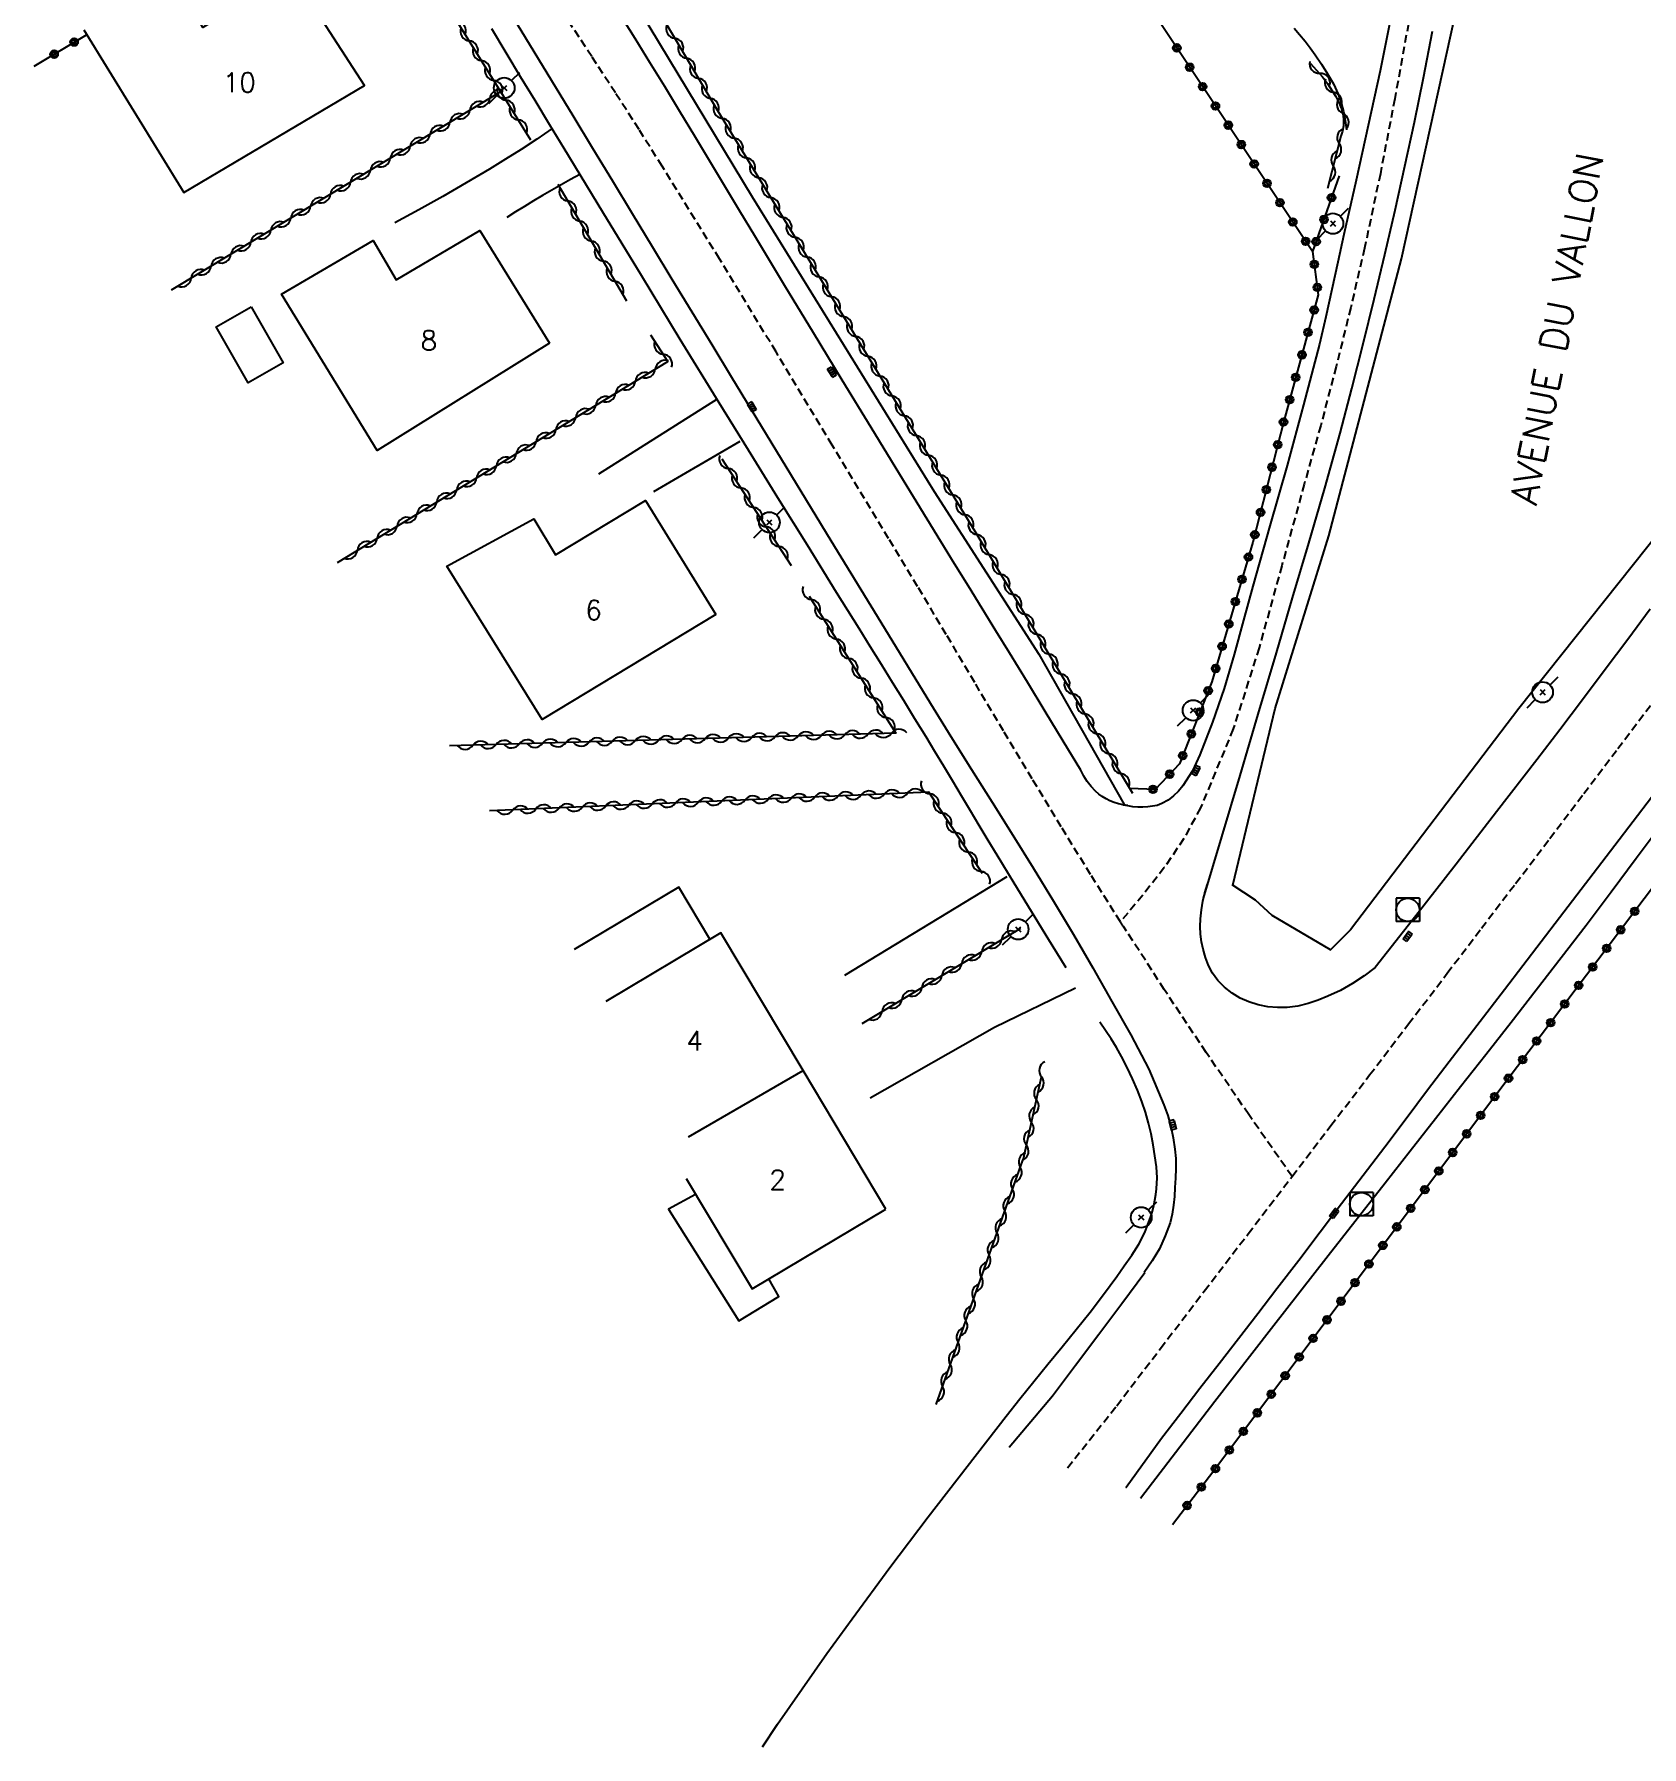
# Model space of a CAD drawing. Header units: millimetres. Extents: x 157000 to 158000, y 155000 to 156000.
# Drawn here: x 157259.8 to 157363.6, y 155006.9 to 155117.4 of the extents above; entities that cross this region are included whole.
import ezdxf
from ezdxf.enums import TextEntityAlignment as Align

# ---------------------------------------------------------------- set-up
doc = ezdxf.new("R2010")
doc.units = ezdxf.units.MM
doc.linetypes.add('DASHED', pattern=[0.75, 0.5, -0.25])
doc.layers.get('0').update_dxf_attribs({"linetype": 'CONTINUOUS'})
for name, color, linetype in [('W0001', 6, 'DASHED'), ('W0008', 7, 'CONTINUOUS'), ('W0014', 7, 'CONTINUOUS'), ('W0017', 7, 'CONTINUOUS'), ('W0101', 7, 'CONTINUOUS'), ('W0104', 1, 'CONTINUOUS'), ('W0211', 2, 'CONTINUOUS'), ('W0310', 3, 'CONTINUOUS'), ('W0323', 7, 'CONTINUOUS'), ('W0330', 7, 'CONTINUOUS'), ('W0401', 7, 'CONTINUOUS'), ('W0420', 7, 'CONTINUOUS'), ('W0473', 7, 'CONTINUOUS'), ('W0989', 7, 'CONTINUOUS'), ('W0991', 7, 'CONTINUOUS'), ('W1102', 7, 'CONTINUOUS')]:
    doc.layers.add(name, color=color, linetype=linetype)
doc.styles.get("Standard").update_dxf_attribs({"font": 'romans.shx', "width": 0.85})

# ---------------------------------------------------------------- blocks, each defined once
blk = doc.blocks.new('T401')
for p, q in [((-0.3, 0.3), (0, 0.3)), ((-0.3, -0.25), (-0.3, 0.3)), ((-0.3, 0.15), (0, 0.15)), ((-0.3, 0), (0, 0)), ((0, 0.3), (0, -0.25)), ((-0.3, -0.15), (0, -0.15)), ((-0.3, -0.25), (-0.3, -0.3)), ((-0.3, -0.3), (0, -0.3)), ((0, -0.3), (0, -0.25))]:
    blk.add_line(p, q)
blk = doc.blocks.new('T420')
for p, q in [((0.75, 0.75), (-0.75, 0.75)), ((-0.75, 0.75), (-0.75, -0.75)), ((0.75, 0.75), (0.75, -0.75)), ((0.75, -0.75), (-0.75, -0.75))]:
    blk.add_line(p, q)
blk.add_ellipse((0, 0), major_axis=(-0.53, 0.53), ratio=1, start_param=3.926991, end_param=10.210176)
blk = doc.blocks.new('T473')
for p, q in [((-0.166667, 0.166667), (0.166667, -0.166667)), ((-0.166667, -0.166667), (0.166667, 0.166667)), ((0.500001, 0.500001), (1.000002, 1.000002)), ((-1.000002, -1.000002), (-0.500001, -0.500001))]:
    blk.add_line(p, q)
blk.add_ellipse((0, 0), major_axis=(0.471405, 0.471405), ratio=1, start_param=5.4977871438, end_param=11.780972451)
blk = doc.blocks.new('t310o')
at = {"color": 0, "linetype": 'Continuous'}
for centre, start, end in [((-0.5, 0.38), 216.8699, 323.1304), ((0.5, -0.37), 36.8699, 143.1303)]:
    blk.add_arc(centre, 0.625, start, end, dxfattribs=at)
blk = doc.blocks.new('t323o')
at = {"color": 0, "linetype": 'Continuous'}
for radius in [0.25, 0.15]:
    blk.add_circle((0, 0), radius, dxfattribs=at)

msp = doc.modelspace()

# ---------------------------------------------------------------- linework, layer by layer
at = {"layer": 'W0001'}
for points in [[(157329.92, 155060.14), (157327.99, 155063.2), (157326.09, 155066.28), (157324.22, 155069.37), (157322.37, 155072.47), (157320.52, 155075.58), (157318.68, 155078.69), (157316.83, 155081.79), (157314.96, 155084.88), (157311.33, 155090.9), (157307.7, 155096.92), (157304.05, 155102.92), (157300.35, 155108.9), (157298.86, 155111.27), (157297.34, 155113.63), (157295.81, 155115.98), (157294.27, 155118.33)], [(157348.5, 155118.09), (157347.62, 155113.25), (157346.69, 155108.42), (157345.67, 155103.61), (157344.78, 155099.78), (157343.84, 155095.97), (157342.84, 155092.17), (157341.78, 155088.39), (157340.33, 155083.12), (157338.87, 155077.83), (157337.2, 155072.59), (157335.09, 155067.5), (157334.01, 155065.51), (157332.75, 155063.64), (157331.36, 155061.86), (157329.92, 155060.14)], [(157340.99, 155043.71), (157343.5, 155046.99), (157346, 155050.27), (157348.51, 155053.55), (157351.01, 155056.83), (157353.21, 155059.73), (157355.42, 155062.62), (157357.62, 155065.52), (157359.82, 155068.42), (157362.02, 155071.32), (157364.22, 155074.23)], [(157340.99, 155043.71), (157338.2, 155047.7), (157335.45, 155051.72), (157332.75, 155055.77), (157330.11, 155059.85), (157330.08, 155059.89), (157330.06, 155059.93), (157330.04, 155059.96), (157330.01, 155060), (157329.99, 155060.03), (157329.97, 155060.07), (157329.94, 155060.11), (157329.92, 155060.14)], [(157326.51, 155024.92), (157329.68, 155028.92), (157332.51, 155032.62), (157335.33, 155036.32), (157338.16, 155040.01), (157340.99, 155043.71)]]:
    msp.add_lwpolyline(points, dxfattribs=at)
at = {"layer": 'W0008'}
for points in [[(157347.39, 155118.6), (157346.67, 155115.06), (157345.91, 155111.53), (157345.12, 155108.01), (157344.34, 155104.49), (157343.95, 155102.72), (157343.57, 155100.95), (157343.18, 155099.18), (157342.76, 155097.42), (157341.74, 155093.5), (157340.67, 155089.59), (157339.57, 155085.7), (157338.46, 155081.81), (157337.85, 155079.6), (157337.25, 155077.39), (157336.61, 155075.19), (157335.86, 155073.02), (157335.46, 155071.97), (157335.05, 155070.91), (157334.56, 155069.88), (157333.95, 155068.92), (157333.66, 155068.58), (157333.34, 155068.27), (157332.99, 155067.99), (157332.6, 155067.77), (157332.3, 155067.66), (157331.99, 155067.6), (157331.68, 155067.56), (157331.37, 155067.55), (157331.04, 155067.55), (157330.72, 155067.57), (157330.4, 155067.62), (157330.08, 155067.68)], [(157335.27, 155061.67), (157336.46, 155065.62), (157337.64, 155069.58), (157338.81, 155073.54), (157339.98, 155077.5), (157341.03, 155081.04), (157342.08, 155084.58), (157343.1, 155088.12), (157344.09, 155091.67), (157344.85, 155094.55), (157345.58, 155097.43), (157346.29, 155100.32), (157346.98, 155103.21), (157347.64, 155106.06), (157348.28, 155108.9), (157348.9, 155111.75), (157349.48, 155114.61), (157350.05, 155117.61)], [(157364.1, 155080.32), (157362.65, 155078.37), (157361.19, 155076.42), (157359.73, 155074.47), (157358.26, 155072.53), (157356.78, 155070.59), (157354.19, 155067.23), (157351.59, 155063.87), (157348.98, 155060.53), (157346.35, 155057.2)], [(157365.37, 155069.72), (157361.81, 155065.07), (157358.25, 155060.41), (157354.69, 155055.76), (157351.13, 155051.1), (157349.74, 155049.27), (157348.35, 155047.44), (157346.97, 155045.61), (157345.58, 155043.78), (157344.19, 155041.95), (157342.81, 155040.12), (157341.42, 155038.29), (157340.02, 155036.47), (157338.78, 155034.85), (157337.54, 155033.24), (157336.3, 155031.63), (157335.05, 155030.02), (157333.81, 155028.41), (157332.57, 155026.8), (157330.28, 155023.63), (157330.28, 155023.63)], [(157346.35, 155057.2), (157345.64, 155056.65), (157344.9, 155056.16), (157344.12, 155055.72), (157343.31, 155055.34), (157342.68, 155055.09), (157342.03, 155054.87), (157341.36, 155054.71), (157340.68, 155054.62), (157340.05, 155054.61), (157339.43, 155054.66), (157338.81, 155054.78), (157338.21, 155054.97), (157337.65, 155055.22), (157337.12, 155055.54), (157336.63, 155055.92), (157336.2, 155056.36), (157335.87, 155056.82), (157335.61, 155057.32), (157335.41, 155057.84), (157335.25, 155058.37), (157335.14, 155058.86), (157335.09, 155059.35), (157335.07, 155059.85), (157335.09, 155060.34), (157335.14, 155060.91), (157335.23, 155061.47), (157335.36, 155062.02), (157335.53, 155062.57)], [(157331.5, 155037.49), (157330.01, 155035.5), (157328.52, 155033.51), (157327.03, 155031.52), (157325.53, 155029.54), (157322.74, 155026.22)]]:
    msp.add_lwpolyline(points, dxfattribs=at)
at = {"layer": 'W0014'}
for points in [[(157267.3, 155171), (157269.82, 155166.81), (157276.79, 155155.64), (157288.19, 155137.43), (157297.74, 155120.86), (157306.16, 155106.93), (157317.91, 155087.91), (157324.65, 155077.41), (157330.16, 155067.71)], [(157288.51, 155122.18), (157291.54, 155117.18), (157294.58, 155112.18), (157295.86, 155110.07), (157297.14, 155107.96), (157298.42, 155105.84), (157299.7, 155103.73), (157300.98, 155101.62), (157302.26, 155099.51), (157303.55, 155097.4), (157304.83, 155095.28), (157308.04, 155090.02), (157311.24, 155084.75), (157314.45, 155079.49), (157317.67, 155074.23), (157318.98, 155072.1), (157320.31, 155069.98), (157321.64, 155067.86), (157322.98, 155065.74), (157324.3, 155063.62), (157325.61, 155061.48), (157326.89, 155059.33), (157328.14, 155057.17), (157329.37, 155055.01), (157330.6, 155052.84), (157331.75, 155050.63), (157332.73, 155048.33), (157332.97, 155047.64), (157333.17, 155046.93), (157333.33, 155046.21), (157333.44, 155045.48), (157333.49, 155044.86), (157333.5, 155044.23), (157333.48, 155043.61), (157333.44, 155042.99), (157333.4, 155042.42), (157333.35, 155041.85), (157333.26, 155041.28), (157333.12, 155040.72), (157332.81, 155039.87), (157332.43, 155039.05), (157331.97, 155038.26), (157331.46, 155037.52)], [(157327.37, 155069.92), (157326.22, 155071.81), (157325.07, 155073.71), (157323.92, 155075.6), (157322.76, 155077.49), (157321.88, 155078.93), (157321, 155080.37), (157320.11, 155081.81), (157319.22, 155083.25), (157318.34, 155084.69), (157317.45, 155086.12), (157316.57, 155087.56), (157315.68, 155089), (157313.83, 155092.05), (157311.97, 155095.09), (157310.12, 155098.14), (157308.27, 155101.19), (157307.3, 155102.8), (157306.34, 155104.4), (157305.37, 155106.01), (157304.4, 155107.62), (157303.43, 155109.22), (157302.47, 155110.83), (157301.49, 155112.43), (157300.52, 155114.04), (157299.56, 155115.6), (157298.6, 155117.15), (157297.63, 155118.71)], [(157326.41, 155057.18), (157325.29, 155058.99), (157324.18, 155060.81), (157323.07, 155062.63), (157321.96, 155064.45), (157321.39, 155065.4), (157320.81, 155066.35), (157320.24, 155067.31), (157319.67, 155068.27), (157319.1, 155069.22), (157318.53, 155070.18), (157317.95, 155071.13), (157317.38, 155072.08), (157316.66, 155073.25), (157315.94, 155074.42), (157315.22, 155075.58), (157314.5, 155076.75), (157313.78, 155077.91), (157313.06, 155079.07), (157312.33, 155080.23), (157311.61, 155081.4), (157309.72, 155084.45), (157307.82, 155087.51), (157305.92, 155090.57), (157304.04, 155093.63), (157301.52, 155097.73), (157299.02, 155101.84), (157296.52, 155105.94), (157294.02, 155110.05), (157293.09, 155111.59), (157292.16, 155113.14), (157291.22, 155114.68), (157290.29, 155116.22), (157289.36, 155117.77)], [(157330.39, 155067.65), (157330.09, 155067.69), (157329.8, 155067.76), (157329.52, 155067.84), (157329.24, 155067.95), (157328.99, 155068.08), (157328.75, 155068.22), (157328.53, 155068.39), (157328.32, 155068.57), (157328.03, 155068.87), (157327.78, 155069.2), (157327.56, 155069.55), (157327.37, 155069.92)], [(157306.83, 155006.91), (157307.8, 155008.36), (157309.38, 155010.65), (157310.98, 155012.92), (157312.61, 155015.17), (157315.04, 155018.47), (157317.52, 155021.75), (157320.03, 155025), (157322.54, 155028.24), (157323.43, 155029.37), (157324.33, 155030.49), (157325.24, 155031.6), (157326.16, 155032.71), (157327.06, 155033.83), (157327.96, 155034.95), (157328.83, 155036.1), (157329.68, 155037.26), (157330.17, 155037.94), (157330.66, 155038.63), (157331.11, 155039.35), (157331.49, 155040.1), (157331.63, 155040.44), (157331.76, 155040.78), (157331.88, 155041.13), (157331.98, 155041.48), (157332.07, 155041.83), (157332.15, 155042.19), (157332.21, 155042.55), (157332.25, 155042.92), (157332.28, 155043.63), (157332.24, 155044.34), (157332.15, 155045.05), (157332.04, 155045.75), (157331.9, 155046.46), (157331.73, 155047.16), (157331.53, 155047.85), (157331.3, 155048.54), (157331.02, 155049.29), (157330.7, 155050.02), (157330.35, 155050.74), (157329.98, 155051.45), (157329.66, 155052.03), (157329.32, 155052.59), (157328.96, 155053.14), (157328.58, 155053.67)]]:
    msp.add_lwpolyline(points, dxfattribs=at)
at = {"layer": 'W0017'}
for points in [[(157341.13, 155117.82), (157341.48, 155117.4), (157341.83, 155116.97), (157342.16, 155116.53), (157342.48, 155116.08), (157342.9, 155115.48), (157343.29, 155114.86), (157343.66, 155114.22), (157343.97, 155113.55), (157344.16, 155113), (157344.32, 155112.43), (157344.43, 155111.85), (157344.5, 155111.26)], [(157293.25, 155111.33), (157292.26, 155110.65), (157291.25, 155109.99), (157290.24, 155109.35), (157289.22, 155108.71), (157287.71, 155107.82), (157286.19, 155106.94), (157284.65, 155106.08), (157283.11, 155105.25)], [(157295.04, 155108.37), (157294.44, 155108.04), (157293.84, 155107.7), (157293.24, 155107.36), (157292.64, 155107.01), (157292.05, 155106.66), (157291.47, 155106.31), (157290.89, 155105.96), (157290.32, 155105.6)], [(157303.89, 155093.86), (157296.25, 155089.02)], [(157299.81, 155087.91), (157305.39, 155091.16)], [(157312.13, 155056.7), (157322.62, 155063.06)], [(157313.77, 155048.79), (157321.8, 155053.34), (157327.01, 155055.89)]]:
    msp.add_lwpolyline(points, dxfattribs=at)
at = {"layer": 'W0101'}
for points in [[(157263.04, 155117.7), (157269.5, 155107.21), (157281.14, 155114.12), (157276.44, 155121.41), (157270.71, 155117.86), (157268.88, 155121.07)], [(157309.45, 155050.55), (157304.14, 155059.44), (157296.72, 155055.01)], [(157314.79, 155041.61), (157309.45, 155050.55)], [(157301.89, 155043.59), (157306.15, 155036.45), (157314.79, 155041.61)]]:
    msp.add_lwpolyline(points, dxfattribs=at)
for points in [[(157293.08, 155097.48), (157281.97, 155090.55), (157275.8, 155100.65), (157281.7, 155104.11), (157283.2, 155101.58), (157288.59, 155104.76)], [(157303.82, 155079.98), (157292.61, 155073.2), (157286.46, 155083.1), (157292.07, 155086.14), (157293.47, 155083.83), (157299.27, 155087.33)]]:
    msp.add_lwpolyline(points, close=True, dxfattribs=at)
at = {"layer": 'W0104'}
msp.add_lwpolyline([(157273.83, 155099.82), (157275.89, 155096.21), (157273.64, 155094.93), (157271.58, 155098.54)], close=True, dxfattribs=at)
for points in [[(157303.43, 155059.02), (157301.42, 155062.39), (157294.67, 155058.36)], [(157302.51, 155042.55), (157300.75, 155041.6), (157305.3, 155034.39), (157307.87, 155035.97), (157307.23, 155037.1)]]:
    msp.add_lwpolyline(points, dxfattribs=at)
at = {"layer": 'W0211'}
msp.add_lwpolyline([(157364.8, 155066.38), (157363.2, 155064.22), (157361.59, 155062.06), (157359.97, 155059.91), (157358.36, 155057.82), (157356.75, 155055.73), (157355.13, 155053.65), (157353.5, 155051.57), (157351.87, 155049.5), (157350.24, 155047.43), (157348.61, 155045.35), (157346.99, 155043.27), (157343.32, 155038.58), (157339.66, 155033.9), (157336, 155029.2), (157331.21, 155022.93)], dxfattribs=at)
at = {"layer": 'W0310'}
for points in [[(157330.73, 155068.42), (157320.55, 155085.34), (157303.94, 155112.47), (157294.7, 155128.14), (157289.26, 155136.85)], [(157282.93, 155124.99), (157291.86, 155110.61)], [(157342.19, 155115.52), (157342.58, 155115.11), (157342.95, 155114.68), (157343.29, 155114.23), (157343.59, 155113.76), (157343.81, 155113.4), (157344.02, 155113.02), (157344.18, 155112.61), (157344.29, 155112.19), (157344.32, 155111.85), (157344.31, 155111.5), (157344.25, 155111.16), (157344.15, 155110.83)], [(157289.93, 155113.71), (157268.67, 155100.9)], [(157344.15, 155110.83), (157343.28, 155107.46)], [(157298.07, 155100.19), (157293.64, 155107.73)], [(157279.41, 155083.34), (157300.72, 155096.3), (157299.63, 155097.99)], [(157308.7, 155083.11), (157304.23, 155090)], [(157309.84, 155081.15), (157315.43, 155072.32), (157286.64, 155071.5)], [(157321.02, 155063.26), (157317.56, 155068.51), (157289.21, 155067.3)], [(157313.25, 155053.59), (157323.5, 155059.74)], [(157323.63, 155044.77), (157323.66, 155044.85), (157324.83, 155050.15)], [(157318.03, 155028.99), (157323.63, 155044.77)]]:
    msp.add_lwpolyline(points, dxfattribs=at)
at = {"layer": 'W0323'}
for points in [[(157344.04, 155108.29), (157342.32, 155103.39), (157331.75, 155119.25), (157321.93, 155133.36), (157310.13, 155151.18)], [(157259.84, 155115.36), (157263.22, 155117.39)], [(157342.32, 155103.39), (157342.68, 155100.61), (157340.46, 155092.45), (157338.47, 155084.64), (157335.81, 155075.64), (157333.73, 155070.33), (157332.17, 155068.68), (157330.52, 155068.74)], [(157399.09, 155068.89), (157393.23, 155076.16), (157383.72, 155087.24), (157368.9, 155068.49), (157354.07, 155048.88), (157335.67, 155024.35), (157333.27, 155021.24)]]:
    msp.add_lwpolyline(points, dxfattribs=at)
at = {"layer": 'W0330'}
for points in [[(157337.17, 155062.51), (157339.9, 155073.91), (157343.36, 155085.06), (157348.05, 155102.93), (157352.31, 155122.29), (157355.23, 155144.08), (157357.28, 155159.23), (157357.85, 155163.56)], [(157422.44, 155164.48), (157422.37, 155163.91), (157421.41, 155161.18), (157417.69, 155156.32), (157408.9, 155144.61), (157398.61, 155130.29), (157388.67, 155117.22), (157380.28, 155106.42), (157369.42, 155091.22), (157355.62, 155073.9), (157344.76, 155059.63), (157343.44, 155058.29)], [(157339.7, 155060.56), (157338.64, 155061.53), (157337.12, 155062.53)], [(157343.48, 155058.33), (157339.7, 155060.56)]]:
    msp.add_lwpolyline(points, dxfattribs=at)
at = {"layer": 'W1102'}
msp.add_lwpolyline([(157302.06, 155046.26), (157309.45, 155050.55)], dxfattribs=at)

# ---------------------------------------------------------------- block references
at = {"layer": 'W0310'}
for p, rotation in [((157287.11, 155118.26), 301.8241736599206), ((157301.17, 155117.16), 120.5270609995473), ((157287.9, 155116.99), 301.8241736599206), ((157288.69, 155115.71), 301.8241736599206), ((157301.94, 155115.87), 120.5270609995473), ((157289.48, 155114.44), 301.8241736599206), ((157302.7, 155114.57), 120.5270609995473), ((157342.78, 155114.89), 310.4747282806377), ((157289.23, 155113.29), 211.0781280790487), ((157290.27, 155113.16), 301.8241736599206), ((157303.46, 155113.28), 120.5270609995473), ((157343.65, 155113.67), 300.7672582988823), ((157287.94, 155112.52), 211.0781280790487), ((157291.07, 155111.89), 301.8241736599206), ((157304.23, 155111.99), 121.4714797501462), ((157344.26, 155112.31), 284.0043143837194), ((157285.37, 155110.97), 211.0781280790487), ((157286.66, 155111.74), 211.0781280790487), ((157305.01, 155110.71), 121.4714797501462), ((157284.09, 155110.19), 211.0781280790487), ((157305.8, 155109.44), 121.4714797501462), ((157344.03, 155110.36), 255.5173877591016), ((157281.52, 155108.64), 211.0781280790487), ((157282.81, 155109.42), 211.0781280790487), ((157343.65, 155108.91), 255.5173877591016), ((157280.24, 155107.87), 211.0781280790487), ((157306.58, 155108.16), 121.4714797501462), ((157278.95, 155107.1), 211.0781280790487), ((157294.27, 155106.66), 120.4134140921584), ((157307.36, 155106.88), 121.4714797501462), ((157276.38, 155105.55), 211.0781280790487), ((157277.67, 155106.32), 211.0781280790487), ((157295.03, 155105.36), 120.4134140921584), ((157308.15, 155105.6), 121.4714797501462), ((157275.1, 155104.77), 211.0781280790487), ((157295.79, 155104.07), 120.4134140921584), ((157308.93, 155104.32), 121.4714797501462), ((157272.53, 155103.22), 211.0781280790487), ((157273.81, 155104), 211.0781280790487), ((157296.55, 155102.78), 120.4134140921584), ((157309.71, 155103.04), 121.4714797501462), ((157271.24, 155102.45), 211.0781280790487), ((157310.49, 155101.76), 121.4714797501462), ((157269.96, 155101.68), 211.0781280790487), ((157297.31, 155101.48), 120.4134140921584), ((157311.28, 155100.48), 121.4714797501462), ((157312.06, 155099.2), 121.4714797501462), ((157312.84, 155097.92), 121.4714797501462), ((157300.42, 155096.77), 122.867204470448), ((157313.63, 155096.64), 121.4714797501462), ((157299.91, 155095.81), 31.30681779491246), ((157314.41, 155095.36), 121.4714797501462), ((157297.35, 155094.25), 31.30681779491246), ((157298.63, 155095.03), 31.30681779491246), ((157315.19, 155094.08), 121.4714797501462), ((157296.07, 155093.47), 31.30681779491246), ((157294.78, 155092.69), 31.30681779491246), ((157315.98, 155092.8), 121.4714797501462), ((157292.22, 155091.13), 31.30681779491246), ((157293.5, 155091.91), 31.30681779491246), ((157316.76, 155091.52), 121.4714797501462), ((157290.94, 155090.35), 31.30681779491246), ((157317.54, 155090.25), 121.4714797501462), ((157288.38, 155088.79), 31.30681779491246), ((157289.66, 155089.57), 31.30681779491246), ((157304.62, 155089.4), 123.0130497497308), ((157318.33, 155088.97), 121.4714797501462), ((157287.1, 155088.02), 31.30681779491246), ((157305.44, 155088.14), 123.0130497497308), ((157319.11, 155087.69), 121.4714797501462), ((157284.53, 155086.46), 31.30681779491246), ((157285.81, 155087.24), 31.30681779491246), ((157306.25, 155086.89), 123.0130497497308), ((157319.89, 155086.41), 121.4714797501462), ((157283.25, 155085.68), 31.30681779491246), ((157307.07, 155085.63), 123.0130497497308), ((157320.67, 155085.13), 121.0518387397805), ((157281.97, 155084.9), 31.30681779491246), ((157307.89, 155084.37), 123.0130497497308), ((157280.69, 155084.12), 31.30681779491246), ((157321.45, 155083.84), 121.0518387397805), ((157322.22, 155082.56), 121.0518387397805), ((157309.98, 155080.93), 302.350992706801), ((157322.99, 155081.27), 121.0518387397805), ((157310.78, 155079.66), 302.350992706801), ((157323.77, 155079.99), 121.0518387397805), ((157324.54, 155078.7), 121.0518387397805), ((157311.58, 155078.39), 302.350992706801), ((157325.32, 155077.42), 121.0518387397805), ((157312.39, 155077.13), 302.350992706801), ((157313.19, 155075.86), 302.350992706801), ((157326.09, 155076.13), 121.0518387397805), ((157313.99, 155074.59), 302.350992706801), ((157326.86, 155074.85), 121.0518387397805), ((157314.79, 155073.32), 302.350992706801), ((157327.64, 155073.56), 121.0518387397805), ((157328.41, 155072.28), 121.0518387397805), ((157288.14, 155071.54), 181.6203661379087), ((157289.64, 155071.59), 181.6203661379087), ((157291.14, 155071.63), 181.6203661379087), ((157292.64, 155071.67), 181.6203661379087), ((157294.14, 155071.71), 181.6203661379087), ((157295.64, 155071.75), 181.6203661379087), ((157297.13, 155071.8), 181.6203661379087), ((157298.63, 155071.84), 181.6203661379087), ((157300.13, 155071.88), 181.6203661379087), ((157301.63, 155071.92), 181.6203661379087), ((157303.13, 155071.97), 181.6203661379087), ((157304.63, 155072.01), 181.6203661379087), ((157306.13, 155072.05), 181.6203661379087), ((157307.63, 155072.09), 181.6203661379087), ((157309.13, 155072.14), 181.6203661379087), ((157310.63, 155072.18), 181.6203661379087), ((157312.13, 155072.22), 181.6203661379087), ((157313.63, 155072.26), 181.6203661379087), ((157315.13, 155072.31), 181.6203661379087), ((157329.18, 155070.99), 121.0518387397805), ((157329.96, 155069.71), 121.0518387397805), ((157308.69, 155068.13), 182.4464229798245), ((157310.19, 155068.2), 182.4464229798245), ((157311.69, 155068.26), 182.4464229798245), ((157313.18, 155068.32), 182.4464229798245), ((157314.68, 155068.39), 182.4464229798245), ((157316.18, 155068.45), 182.4464229798245), ((157317.63, 155068.41), 123.399574703971), ((157290.71, 155067.36), 182.4464229798245), ((157292.2, 155067.43), 182.4464229798245), ((157293.7, 155067.49), 182.4464229798245), ((157295.2, 155067.55), 182.4464229798245), ((157296.7, 155067.62), 182.4464229798245), ((157298.2, 155067.68), 182.4464229798245), ((157299.7, 155067.75), 182.4464229798245), ((157301.2, 155067.81), 182.4464229798245), ((157302.69, 155067.87), 182.4464229798245), ((157304.19, 155067.94), 182.4464229798245), ((157305.69, 155068), 182.4464229798245), ((157307.19, 155068.07), 182.4464229798245), ((157318.45, 155067.16), 123.399574703971), ((157319.28, 155065.9), 123.399574703971), ((157320.1, 155064.65), 123.399574703971), ((157320.93, 155063.4), 123.399574703971), ((157322.25, 155058.99), 30.97526699150895), ((157320.97, 155058.22), 30.97526699150895), ((157318.4, 155056.67), 30.97526699150895), ((157319.68, 155057.45), 30.97526699150895), ((157317.11, 155055.9), 30.97526699150895), ((157315.82, 155055.13), 30.97526699150895), ((157314.54, 155054.36), 30.97526699150895), ((157324.83, 155050.14), 77.47806682188242), ((157324.5, 155048.67), 77.47806682188242), ((157324.18, 155047.21), 77.47806682188242), ((157323.85, 155045.74), 77.47806682188242), ((157323.46, 155044.3), 70.49109333555401), ((157322.96, 155042.89), 70.49109333555401), ((157322.46, 155041.47), 70.49109333555401), ((157321.96, 155040.06), 70.49109333555401), ((157321.45, 155038.64), 70.49109333555401), ((157320.95, 155037.23), 70.49109333555401), ((157320.45, 155035.82), 70.49109333555401), ((157319.95, 155034.4), 70.49109333555401), ((157319.45, 155032.99), 70.49109333555401), ((157318.95, 155031.58), 70.49109333555401), ((157318.45, 155030.16), 70.49109333555401)]:
    msp.add_blockref('t310o', p, dxfattribs=dict(at, rotation=rotation))
at = {"layer": 'W0323'}
for p, rotation in [((157262.41, 155116.91), 30.99127966339537), ((157261.12, 155116.13), 30.99127966339537), ((157333.56, 155116.54), 123.6717262075696), ((157334.39, 155115.29), 123.6717262075696), ((157335.22, 155114.04), 123.6717262075696), ((157336.05, 155112.79), 123.6717262075696), ((157336.88, 155111.55), 123.6717262075696), ((157337.72, 155110.3), 123.6717262075696), ((157338.55, 155109.05), 123.6717262075696), ((157339.38, 155107.8), 123.6717262075696), ((157343.54, 155106.87), 250.6376323424628), ((157340.21, 155106.55), 123.6717262075696), ((157341.04, 155105.3), 123.6717262075696), ((157343.05, 155105.46), 250.6376323424628), ((157341.87, 155104.06), 123.6717262075696), ((157342.55, 155104.04), 250.6376323424628), ((157342.43, 155102.57), 277.5001227021227), ((157342.62, 155101.08), 277.5001227021227), ((157342.42, 155099.62), 254.7335823483503), ((157342.02, 155098.18), 254.7335823483503), ((157341.63, 155096.73), 254.7335823483503), ((157341.23, 155095.28), 254.7335823483503), ((157340.84, 155093.84), 254.7335823483503), ((157340.44, 155092.39), 255.6948613460517), ((157340.07, 155090.93), 255.6948613460517), ((157339.7, 155089.48), 255.6948613460517), ((157339.33, 155088.03), 255.6948613460517), ((157338.96, 155086.57), 255.6948613460517), ((157338.59, 155085.12), 255.6948613460517), ((157338.18, 155083.68), 253.5281466126284), ((157337.76, 155082.24), 253.5281466126284), ((157337.33, 155080.8), 253.5281466126284), ((157336.91, 155079.36), 253.5281466126284), ((157336.48, 155077.92), 253.5281466126284), ((157336.06, 155076.49), 253.5281466126284), ((157335.58, 155075.06), 248.6053734501521), ((157335.03, 155073.67), 248.6053734501521), ((157334.49, 155072.27), 248.6053734501521), ((157333.94, 155070.87), 248.6053734501521), ((157333.1, 155069.67), 226.5732713270673), ((157332.02, 155068.69), 177.9161729072304), ((157363.1, 155060.82), 232.9059842624363), ((157362.2, 155059.63), 232.9059842624363), ((157361.29, 155058.43), 232.9059842624363), ((157360.39, 155057.23), 232.9059842624363), ((157359.48, 155056.04), 232.9059842624363), ((157358.58, 155054.84), 232.9059842624363), ((157357.68, 155053.64), 232.9059842624363), ((157356.77, 155052.45), 232.9059842624363), ((157355.87, 155051.25), 232.9059842624363), ((157354.96, 155050.05), 232.9059842624363), ((157354.06, 155048.86), 233.1192656016606), ((157353.16, 155047.66), 233.1192656016606), ((157352.26, 155046.46), 233.1192656016606), ((157351.36, 155045.26), 233.1192656016606), ((157350.46, 155044.06), 233.1192656016606), ((157349.56, 155042.86), 233.1192656016606), ((157348.65, 155041.66), 233.1192656016606), ((157347.75, 155040.46), 233.1192656016606), ((157346.85, 155039.26), 233.1192656016606), ((157345.95, 155038.06), 233.1192656016606), ((157345.05, 155036.86), 233.1192656016606), ((157344.15, 155035.66), 233.1192656016606), ((157343.25, 155034.46), 233.1192656016606), ((157342.35, 155033.26), 233.1192656016606), ((157341.45, 155032.06), 233.1192656016606), ((157340.55, 155030.86), 233.1192656016606), ((157339.65, 155029.66), 233.1192656016606), ((157338.75, 155028.46), 233.1192656016606), ((157337.85, 155027.26), 233.1192656016606), ((157336.95, 155026.06), 233.1192656016606), ((157336.05, 155024.86), 233.1192656016606), ((157335.14, 155023.67), 232.2665162369779), ((157334.22, 155022.48), 232.2665162369779)]:
    msp.add_blockref('t323o', p, dxfattribs=dict(at, rotation=rotation))
at = {"layer": 'W0401'}
for p, rotation in [((157311.44, 155095.7), 31.27165592715387), ((157306.01, 155093.3), 211.3193493168953), ((157334.65, 155069.97), 152.0175842257152), ((157348.34, 155059.29), 141.7797453768914), ((157333.15, 155047), 194.5132863734854), ((157343.6, 155041.42), 142.8328922450156)]:
    msp.add_blockref('T401', p, dxfattribs=dict(at, rotation=rotation))
at = {"layer": 'W0420'}
for p in [(157348.46, 155060.91), (157345.47, 155041.93)]:
    msp.add_blockref('T420', p, dxfattribs=at)
at = {"layer": 'W0473'}
for p in [(157290.16, 155113.95), (157343.63, 155105.2), (157307.27, 155085.92), (157357.16, 155074.96), (157334.61, 155073.79), (157323.32, 155059.66), (157331.26, 155041.07)]:
    msp.add_blockref('T473', p, dxfattribs=at)

# ---------------------------------------------------------------- texts
at = {"layer": 'W0989'}
msp.add_text('AVENUE DU VALLON', height=1.75, rotation=79.1532, dxfattribs=at).set_placement((157356.76, 155086.95))
at = {"layer": 'W0991'}
for s, p in [('10', (157273.07, 155114.31)), ('8', (157285.3, 155097.66)), ('6', (157295.93, 155080.26)), ('4', (157302.45, 155052.47)), ('2', (157307.8, 155043.5))]:
    msp.add_text(s, height=1.25, dxfattribs=at).set_placement(p, align=Align.MIDDLE_CENTER)

doc.saveas('drawing.dxf')
